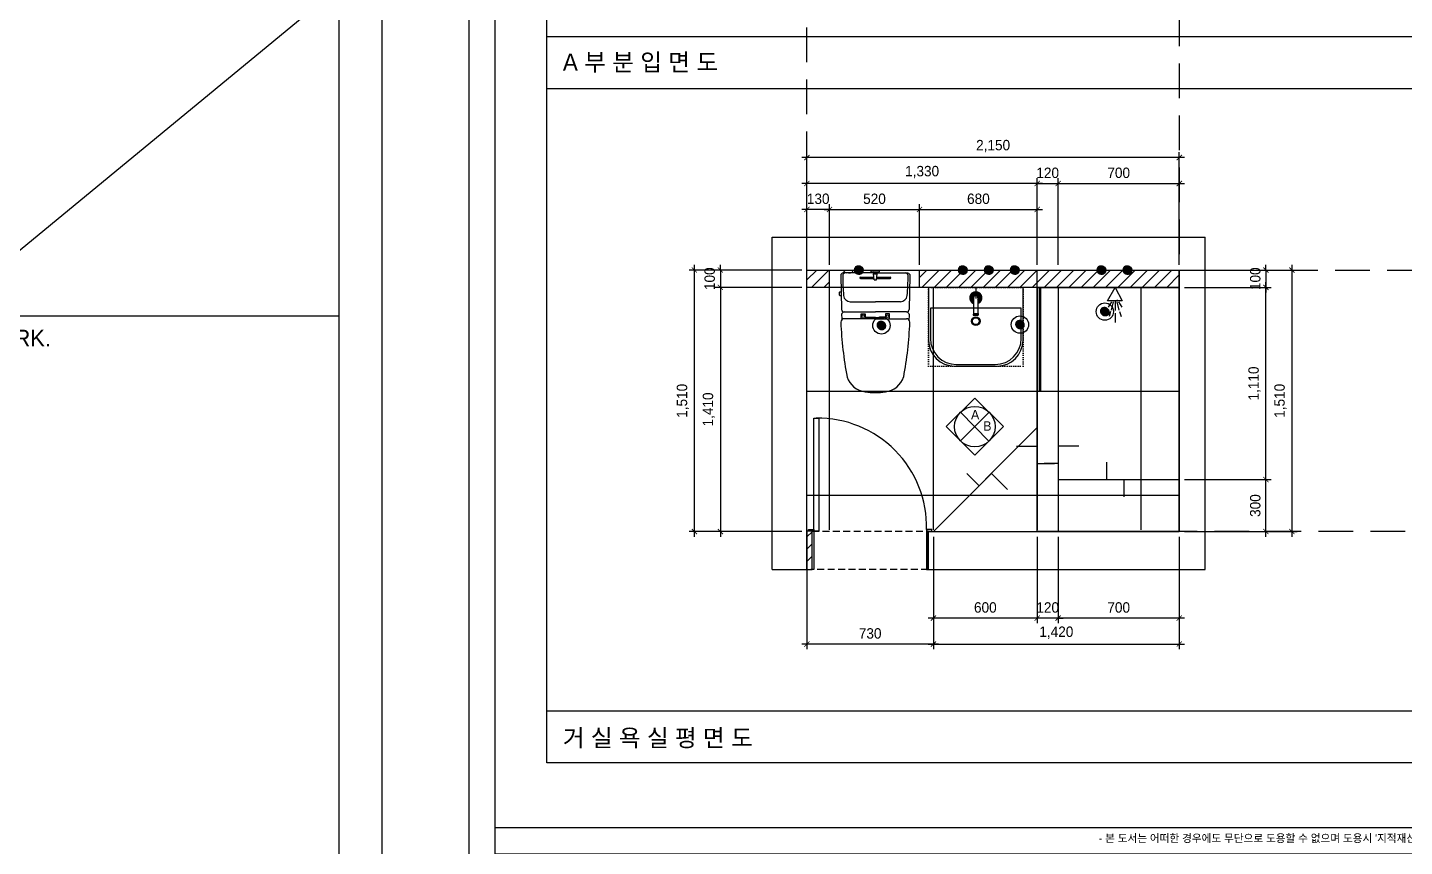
# Model space of a CAD drawing. Header units: inches. Extents: x 4374 to 164780, y 597 to 50243.
# Drawn here: x 45326 to 53276, y 25675 to 30404 of the extents above; entities that cross this region are included whole.
import ezdxf
from ezdxf.enums import TextEntityAlignment as Align

# ---------------------------------------------------------------- set-up
doc = ezdxf.new("R2010")
doc.units = ezdxf.units.IN
doc.header["$LTSCALE"] = 50
doc.header["$MEASUREMENT"] = 0
doc.header["$PDSIZE"] = 700.071425
for name, pattern in [('DH-HID2', [1.2, 0.8, -0.4]), ('DOT', [0.25, 0, -0.25]), ('HIDDEN', [0.375, 0.25, -0.125])]:
    doc.linetypes.add(name, pattern=pattern)
for name, color, linetype in [('0-ELC TEXT', 7, 'Continuous'), ('03-WAL NEW', 3, 'Continuous'), ('06-FUR', 6, 'Continuous'), ('06-LIGHT', 4, 'Continuous'), ('07-DIM', 5, 'Continuous'), ('07-DIM WAL', 5, 'Continuous'), ('08-HAT', 8, 'Continuous'), ('7', 7, 'Continuous'), ('_LIBR', 4, 'Continuous'), ('BATH', 4, 'Continuous'), ('CO-BATH', 6, 'Continuous'), ('CO-DOOR', 8, 'Continuous'), ('F-SYM', 7, 'Continuous'), ('fin', 5, 'Continuous'), ('FORM(YOURNAME)-11', 1, 'Continuous'), ('HL', 6, 'HIDDEN'), ('TOILET-1', 6, 'Continuous'), ('TT1', 7, 'Continuous'), ('도면층2', 2, 'Continuous'), ('욕실설비', 3, 'Continuous')]:
    doc.layers.add(name, color=color, linetype=linetype)
doc.styles.add('HY 울릉도 L', font='')
doc.styles.add('YOURNAME', font='HY울릉도M.TTF')
doc.styles.add('코레일둥고', font='Korail_Round_Gothic_Medium.ttf')
doc.styles.get('HY 울릉도 L').set_extended_font_data('HY울릉도L')
doc.dimstyles.new('30', dxfattribs={"dimscale": 30, "dimtxt": 2, "dimasz": 1, "dimexe": 1, "dimexo": 1, "dimgap": 1, "dimtad": 1, "dimdec": 0, "dimrnd": 0.05, "dimdsep": 46, "dimlunit": 6, "dimtxsty": 'HY 울릉도 L', "dimblk": 'ARCHTICK', "dimcen": 2.5, "dimdle": 1, "dimclrd": 133, "dimclre": 133, "dimclrt": 30, "dimadec": 0, "dimazin": 0, "dimtfac": 1, "dimtdec": 0, "dimtix": 1, "dimtmove": 2, "dimatfit": 3, "dimldrblk": 'ARCHTICK', "dimfxl": 0, "dimlwd": -1, "dimlwe": -1, "dimarcsym": 0})
pattern_1 = [(45, (57824.66, 14177.16), (-35.35534, 35.35534), [])]
pattern_2 = [(45, (82415.57551, 20841.61473), (-0.08838834765, 0.08838834765), [])]

# ---------------------------------------------------------------- blocks, each defined once
blk = doc.blocks.new('FORM-PLAN')
at = {"layer": 'Defpoints', "color": 158}
for p, q in [((10556, 41093), (1346, 33504)), ((1346, -1285), (-71444, -1285))]:
    blk.add_line(p, q, dxfattribs=at)
for points in [[(-71444, -2285), (10556, -2285), (10556, 55115), (-71444, 55115)], [(-69444, 53115), (-64, 53115), (-64, 1215), (-69444, 1215)]]:
    blk.add_lwpolyline(points, close=True, dxfattribs=at)
at = {"layer": 'FORM(YOURNAME)-11', "color": 14}
blk.add_line((1346, 33504), (10556, 33504), dxfattribs=at)
at = {"layer": 'FORM(YOURNAME)-11', "color": 250}
blk.add_lwpolyline([(-72444, -3285), (11556, -3285), (11556, 56115), (-72444, 56115)], close=True, dxfattribs=at)
at = {"layer": 'FORM(YOURNAME)-11', "color": 14, "style": 'YOURNAME'}
blk.add_text('REMARK.', height=386.1, dxfattribs=at).set_placement((1603, 32989), align=Align.MIDDLE_LEFT)
at = {"layer": 'FORM(YOURNAME)-11', "color": 1, "style": 'YOURNAME'}
blk.add_text("- 본 도서는 어떠한 경우에도 무단으로 도용할 수 없으며 도용시 '지적재산권' 보호에 관한 법률에 의거, 법적 분쟁이 발생합니다.  또한 본 도서에 관한 모든 저작권은 당사에 있습니다. -", height=300, dxfattribs=at).set_placement((-32990, -1685), align=Align.MIDDLE_CENTER)
at = {"layer": 'FORM(YOURNAME)-11', "color": 3, "style": 'YOURNAME'}
for tag, height, p in [('1', 450, (9905, 18188)), ('2', 450, (9905, 17544)), ('3', 450, (9905, 16257)), ('4', 450, (9905, 14326)), ('5', 515, (9905, 12009)), ('6', 515, (9905, 9757)), ('7', 515, (9905, 7504)), ('8', 515, (9905, 5252)), ('9', 515, (9905, 2999)), ('10', 515, (5655, 811)), ('11', 515, (9905, 747)), ('12', 515, (5655, -1441)), ('13', 515, (9905, -1441))]:
    blk.add_attdef(tag, text='', height=height, dxfattribs=at).set_placement(p, align=Align.MIDDLE_RIGHT)
blk = doc.blocks.new('*U576')
at = {"layer": 'F-SYM', "xscale": 0.2500000000000001, "yscale": 0.2500000000000001, "zscale": 0.2500000000000001}
blk.add_blockref('FORM-PLAN', (44485.5, 20363.8), dxfattribs=at)
blk = doc.blocks.new('*U578')
at = {"layer": 'F-SYM', "xscale": 0.15, "yscale": 0.15, "zscale": 0.15}
blk.add_blockref('FORM-PLAN', (58741.1, 25975.3), dxfattribs=at)
blk = doc.blocks.new('_ArchTick')
at = {"color": 0, "linetype": 'ByBlock', "const_width": 0.15}
blk.add_lwpolyline([(-0.5, -0.5), (0.5, 0.5)], dxfattribs=at)
blk = doc.blocks.new('*D211')
at = {"layer": '07-DIM', "color": 133}
for p, q in [((52006.2, 29653.8), (49796.2, 29653.8)), ((49826.2, 29033.8), (49826.2, 29683.8)), ((51976.2, 29033.8), (51976.2, 29683.8))]:
    blk.add_line(p, q, dxfattribs=at)
at = {"layer": 'Defpoints', "color": 0}
for p in [(49826.2, 29653.8), (49826.2, 29003.8), (51976.2, 29003.8)]:
    blk.add_point(p, dxfattribs=at)
at = {"layer": '07-DIM', "color": 133, "xscale": 30, "yscale": 30, "zscale": 30, "rotation": 180}
blk.add_blockref('_ArchTick', (49826.2, 29653.8), dxfattribs=at)
at = {"layer": '07-DIM', "color": 133, "xscale": 30, "yscale": 30, "zscale": 30}
blk.add_blockref('_ArchTick', (51976.2, 29653.8), dxfattribs=at)
at = {"layer": '07-DIM', "color": 30, "insert": (50901.2, 29719.8), "char_height": 60, "attachment_point": 5, "style": 'HY 울릉도 L'}
blk.add_mtext('2,150', dxfattribs=at)
blk = doc.blocks.new('*D212')
at = {"layer": '07-DIM', "color": 133}
for p, q in [((51246.2, 29503.8), (52006.2, 29503.8)), ((51276.2, 29033.8), (51276.2, 29533.8)), ((51976.2, 29033.8), (51976.2, 29533.8))]:
    blk.add_line(p, q, dxfattribs=at)
at = {"layer": 'Defpoints', "color": 0}
for p in [(51976.2, 29503.8), (51276.2, 29003.8), (51976.2, 29003.8)]:
    blk.add_point(p, dxfattribs=at)
at = {"layer": '07-DIM', "color": 133, "xscale": 30, "yscale": 30, "zscale": 30, "rotation": 180}
blk.add_blockref('_ArchTick', (51276.2, 29503.8), dxfattribs=at)
at = {"layer": '07-DIM', "color": 133, "xscale": 30, "yscale": 30, "zscale": 30}
blk.add_blockref('_ArchTick', (51976.2, 29503.8), dxfattribs=at)
at = {"layer": '07-DIM', "color": 30, "insert": (51626.2, 29565.1), "char_height": 60, "attachment_point": 5, "style": 'HY 울릉도 L'}
blk.add_mtext('700', dxfattribs=at)
blk = doc.blocks.new('*D213')
at = {"layer": '07-DIM', "color": 133}
for p, q in [((52626.2, 29033.8), (52626.2, 27463.8)), ((52006.2, 29003.8), (52656.2, 29003.8)), ((52006.2, 27493.8), (52656.2, 27493.8))]:
    blk.add_line(p, q, dxfattribs=at)
at = {"layer": 'Defpoints', "color": 0}
for p in [(51976.2, 29003.8), (51976.2, 27493.8), (52626.2, 27493.8)]:
    blk.add_point(p, dxfattribs=at)
at = {"layer": '07-DIM', "color": 133, "xscale": 30, "yscale": 30, "zscale": 30}
for p, rotation in [((52626.2, 29003.8), 90), ((52626.2, 27493.8), 270)]:
    blk.add_blockref('_ArchTick', p, dxfattribs=dict(at, rotation=rotation))
at = {"layer": '07-DIM', "color": 30, "insert": (52560.3, 28248.8), "char_height": 60, "attachment_point": 5, "rotation": 90, "style": 'HY 울릉도 L'}
blk.add_mtext('1,510', dxfattribs=at)
blk = doc.blocks.new('*D214')
at = {"layer": '07-DIM', "color": 133}
for p, q in [((52006.2, 27793.8), (52506.2, 27793.8)), ((52476.2, 27463.8), (52476.2, 27823.8)), ((52006.2, 27493.8), (52506.2, 27493.8))]:
    blk.add_line(p, q, dxfattribs=at)
at = {"layer": 'Defpoints', "color": 0}
for p in [(51976.2, 27793.8), (52476.2, 27793.8), (51976.2, 27493.8)]:
    blk.add_point(p, dxfattribs=at)
at = {"layer": '07-DIM', "color": 133, "xscale": 30, "yscale": 30, "zscale": 30}
for p, rotation in [((52476.2, 27793.8), 90), ((52476.2, 27493.8), 270)]:
    blk.add_blockref('_ArchTick', p, dxfattribs=dict(at, rotation=rotation))
at = {"layer": '07-DIM', "color": 30, "insert": (52414.9, 27643.8), "char_height": 60, "attachment_point": 5, "rotation": 90, "style": 'HY 울릉도 L'}
blk.add_mtext('300', dxfattribs=at)
blk = doc.blocks.new('*D215')
at = {"layer": '07-DIM', "color": 133}
for p, q in [((52006.2, 28903.8), (52506.2, 28903.8)), ((52476.2, 27763.8), (52476.2, 28933.8)), ((52006.2, 27793.8), (52506.2, 27793.8))]:
    blk.add_line(p, q, dxfattribs=at)
at = {"layer": 'Defpoints', "color": 0}
for p in [(51976.2, 28903.8), (52476.2, 28903.8), (51976.2, 27793.8)]:
    blk.add_point(p, dxfattribs=at)
at = {"layer": '07-DIM', "color": 133, "xscale": 30, "yscale": 30, "zscale": 30}
for p, rotation in [((52476.2, 28903.8), 90), ((52476.2, 27793.8), 270)]:
    blk.add_blockref('_ArchTick', p, dxfattribs=dict(at, rotation=rotation))
at = {"layer": '07-DIM', "color": 30, "insert": (52410.3, 28348.8), "char_height": 60, "attachment_point": 5, "rotation": 90, "style": 'HY 울릉도 L'}
blk.add_mtext('1,110', dxfattribs=at)
blk = doc.blocks.new('*D216')
at = {"layer": '07-DIM', "color": 133}
for p, q in [((52476.2, 29003.8), (52476.2, 29033.8)), ((52006.2, 29003.8), (52506.2, 29003.8)), ((52476.2, 29003.8), (52476.2, 28903.8)), ((52006.2, 28903.8), (52506.2, 28903.8)), ((52476.2, 28903.8), (52476.2, 28873.8))]:
    blk.add_line(p, q, dxfattribs=at)
at = {"layer": 'Defpoints', "color": 0}
for p in [(51976.2, 29003.8), (51976.2, 28903.8), (52476.2, 28903.8)]:
    blk.add_point(p, dxfattribs=at)
at = {"layer": '07-DIM', "color": 133, "xscale": 30, "yscale": 30, "zscale": 30}
for p, rotation in [((52476.2, 29003.8), 270), ((52476.2, 28903.8), 90)]:
    blk.add_blockref('_ArchTick', p, dxfattribs=dict(at, rotation=rotation))
at = {"layer": '07-DIM', "color": 30, "insert": (52414.9, 28953.8), "char_height": 60, "attachment_point": 5, "rotation": 90, "style": 'HY 울릉도 L'}
blk.add_mtext('100', dxfattribs=at)
blk = doc.blocks.new('*D217')
at = {"layer": '07-DIM', "color": 133}
for p, q in [((49826.2, 27463.8), (49826.2, 26813.8)), ((50556.2, 27463.8), (50556.2, 26813.8)), ((50586.2, 26843.8), (49796.2, 26843.8))]:
    blk.add_line(p, q, dxfattribs=at)
at = {"layer": 'Defpoints', "color": 0}
for p in [(49826.2, 27493.8), (50556.2, 27493.8), (49826.2, 26843.8)]:
    blk.add_point(p, dxfattribs=at)
at = {"layer": '07-DIM', "color": 133, "xscale": 30, "yscale": 30, "zscale": 30, "rotation": 180}
blk.add_blockref('_ArchTick', (49826.2, 26843.8), dxfattribs=at)
at = {"layer": '07-DIM', "color": 133, "xscale": 30, "yscale": 30, "zscale": 30}
blk.add_blockref('_ArchTick', (50556.2, 26843.8), dxfattribs=at)
at = {"layer": '07-DIM', "color": 30, "insert": (50191.2, 26905.2), "char_height": 60, "attachment_point": 5, "style": 'HY 울릉도 L'}
blk.add_mtext('730', dxfattribs=at)
blk = doc.blocks.new('*D218')
at = {"layer": '07-DIM', "color": 133}
for p, q in [((51276.2, 27463.8), (51276.2, 26963.8)), ((51976.2, 27463.8), (51976.2, 26963.8)), ((52006.2, 26993.8), (51246.2, 26993.8))]:
    blk.add_line(p, q, dxfattribs=at)
at = {"layer": 'Defpoints', "color": 0}
for p in [(51276.2, 27493.8), (51976.2, 27493.8), (51276.2, 26993.8)]:
    blk.add_point(p, dxfattribs=at)
at = {"layer": '07-DIM', "color": 133, "xscale": 30, "yscale": 30, "zscale": 30, "rotation": 180}
blk.add_blockref('_ArchTick', (51276.2, 26993.8), dxfattribs=at)
at = {"layer": '07-DIM', "color": 133, "xscale": 30, "yscale": 30, "zscale": 30}
blk.add_blockref('_ArchTick', (51976.2, 26993.8), dxfattribs=at)
at = {"layer": '07-DIM', "color": 30, "insert": (51626.2, 27055.1), "char_height": 60, "attachment_point": 5, "style": 'HY 울릉도 L'}
blk.add_mtext('700', dxfattribs=at)
blk = doc.blocks.new('*D219')
at = {"layer": '07-DIM', "color": 133}
for p, q in [((51156.2, 27463.8), (51156.2, 26963.8)), ((51276.2, 27463.8), (51276.2, 26963.8)), ((51156.2, 26993.8), (51126.2, 26993.8)), ((51276.2, 26993.8), (51156.2, 26993.8)), ((51276.2, 26993.8), (51306.2, 26993.8))]:
    blk.add_line(p, q, dxfattribs=at)
at = {"layer": 'Defpoints', "color": 0}
for p in [(51156.2, 27493.8), (51276.2, 27493.8), (51156.2, 26993.8)]:
    blk.add_point(p, dxfattribs=at)
at = {"layer": '07-DIM', "color": 133, "xscale": 30, "yscale": 30, "zscale": 30}
blk.add_blockref('_ArchTick', (51156.2, 26993.8), dxfattribs=at)
at = {"layer": '07-DIM', "color": 133, "xscale": 30, "yscale": 30, "zscale": 30, "rotation": 180}
blk.add_blockref('_ArchTick', (51276.2, 26993.8), dxfattribs=at)
at = {"layer": '07-DIM', "color": 30, "insert": (51216.2, 27055.1), "char_height": 60, "attachment_point": 5, "style": 'HY 울릉도 L'}
blk.add_mtext('120', dxfattribs=at)
blk = doc.blocks.new('*D220')
at = {"layer": '07-DIM', "color": 133}
for p, q in [((50556.2, 27463.8), (50556.2, 26963.8)), ((51156.2, 27463.8), (51156.2, 26963.8)), ((51186.2, 26993.8), (50526.2, 26993.8))]:
    blk.add_line(p, q, dxfattribs=at)
at = {"layer": 'Defpoints', "color": 0}
for p in [(50556.2, 27493.8), (51156.2, 27493.8), (50556.2, 26993.8)]:
    blk.add_point(p, dxfattribs=at)
at = {"layer": '07-DIM', "color": 133, "xscale": 30, "yscale": 30, "zscale": 30, "rotation": 180}
blk.add_blockref('_ArchTick', (50556.2, 26993.8), dxfattribs=at)
at = {"layer": '07-DIM', "color": 133, "xscale": 30, "yscale": 30, "zscale": 30}
blk.add_blockref('_ArchTick', (51156.2, 26993.8), dxfattribs=at)
at = {"layer": '07-DIM', "color": 30, "insert": (50856.2, 27055.1), "char_height": 60, "attachment_point": 5, "style": 'HY 울릉도 L'}
blk.add_mtext('600', dxfattribs=at)
blk = doc.blocks.new('*D221')
at = {"layer": '07-DIM', "color": 133}
for p, q in [((50556.2, 27463.8), (50556.2, 26813.8)), ((51976.2, 27463.8), (51976.2, 26813.8)), ((50526.2, 26843.8), (52006.2, 26843.8))]:
    blk.add_line(p, q, dxfattribs=at)
at = {"layer": 'Defpoints', "color": 0}
for p in [(50556.2, 27493.8), (51976.2, 27493.8), (51976.2, 26843.8)]:
    blk.add_point(p, dxfattribs=at)
at = {"layer": '07-DIM', "color": 133, "xscale": 30, "yscale": 30, "zscale": 30, "rotation": 180}
blk.add_blockref('_ArchTick', (50556.2, 26843.8), dxfattribs=at)
at = {"layer": '07-DIM', "color": 133, "xscale": 30, "yscale": 30, "zscale": 30}
blk.add_blockref('_ArchTick', (51976.2, 26843.8), dxfattribs=at)
at = {"layer": '07-DIM', "color": 30, "insert": (51266.2, 26909.8), "char_height": 60, "attachment_point": 5, "style": 'HY 울릉도 L'}
blk.add_mtext('1,420', dxfattribs=at)
blk = doc.blocks.new('*D222')
at = {"layer": '07-DIM', "color": 133}
for p, q in [((49176.2, 27463.8), (49176.2, 29033.8)), ((49796.2, 29003.8), (49146.2, 29003.8)), ((49796.2, 27493.8), (49146.2, 27493.8))]:
    blk.add_line(p, q, dxfattribs=at)
at = {"layer": 'Defpoints', "color": 0}
for p in [(49176.2, 29003.8), (49826.2, 29003.8), (49826.2, 27493.8)]:
    blk.add_point(p, dxfattribs=at)
at = {"layer": '07-DIM', "color": 133, "xscale": 30, "yscale": 30, "zscale": 30}
for p, rotation in [((49176.2, 29003.8), 90), ((49176.2, 27493.8), 270)]:
    blk.add_blockref('_ArchTick', p, dxfattribs=dict(at, rotation=rotation))
at = {"layer": '07-DIM', "color": 30, "insert": (49110.3, 28248.8), "char_height": 60, "attachment_point": 5, "rotation": 90, "style": 'HY 울릉도 L'}
blk.add_mtext('1,510', dxfattribs=at)
blk = doc.blocks.new('*D223')
at = {"layer": '07-DIM', "color": 133}
for p, q in [((49326.2, 29003.8), (49326.2, 29033.8)), ((49796.2, 29003.8), (49296.2, 29003.8)), ((49326.2, 29003.8), (49326.2, 28903.8)), ((49796.2, 28903.8), (49296.2, 28903.8)), ((49326.2, 28903.8), (49326.2, 28873.8))]:
    blk.add_line(p, q, dxfattribs=at)
at = {"layer": 'Defpoints', "color": 0}
for p in [(49826.2, 29003.8), (49326.2, 28903.8), (49826.2, 28903.8)]:
    blk.add_point(p, dxfattribs=at)
at = {"layer": '07-DIM', "color": 133, "xscale": 30, "yscale": 30, "zscale": 30}
for p, rotation in [((49326.2, 29003.8), 270), ((49326.2, 28903.8), 90)]:
    blk.add_blockref('_ArchTick', p, dxfattribs=dict(at, rotation=rotation))
at = {"layer": '07-DIM', "color": 30, "insert": (49264.9, 28953.8), "char_height": 60, "attachment_point": 5, "rotation": 90, "style": 'HY 울릉도 L'}
blk.add_mtext('100', dxfattribs=at)
blk = doc.blocks.new('*D224')
at = {"layer": '07-DIM', "color": 133}
for p, q in [((49796.2, 28903.8), (49296.2, 28903.8)), ((49326.2, 28933.8), (49326.2, 27463.8)), ((49796.2, 27493.8), (49296.2, 27493.8))]:
    blk.add_line(p, q, dxfattribs=at)
at = {"layer": 'Defpoints', "color": 0}
for p in [(49826.2, 28903.8), (49326.2, 27493.8), (49826.2, 27493.8)]:
    blk.add_point(p, dxfattribs=at)
at = {"layer": '07-DIM', "color": 133, "xscale": 30, "yscale": 30, "zscale": 30}
for p, rotation in [((49326.2, 28903.8), 90), ((49326.2, 27493.8), 270)]:
    blk.add_blockref('_ArchTick', p, dxfattribs=dict(at, rotation=rotation))
at = {"layer": '07-DIM', "color": 30, "insert": (49260.3, 28198.8), "char_height": 60, "attachment_point": 5, "rotation": 90, "style": 'HY 울릉도 L'}
blk.add_mtext('1,410', dxfattribs=at)
blk = doc.blocks.new('*D257')
at = {"layer": '07-DIM', "color": 133}
for p, q in [((51156.2, 29503.8), (51126.2, 29503.8)), ((51156.2, 29033.8), (51156.2, 29533.8)), ((51156.2, 29503.8), (51276.2, 29503.8)), ((51276.2, 29033.8), (51276.2, 29533.8)), ((51276.2, 29503.8), (51306.2, 29503.8))]:
    blk.add_line(p, q, dxfattribs=at)
at = {"layer": 'Defpoints', "color": 0}
for p in [(51276.2, 29503.8), (51156.2, 29003.8), (51276.2, 29003.8)]:
    blk.add_point(p, dxfattribs=at)
at = {"layer": '07-DIM', "color": 133, "xscale": 30, "yscale": 30, "zscale": 30}
blk.add_blockref('_ArchTick', (51156.2, 29503.8), dxfattribs=at)
at = {"layer": '07-DIM', "color": 133, "xscale": 30, "yscale": 30, "zscale": 30, "rotation": 180}
blk.add_blockref('_ArchTick', (51276.2, 29503.8), dxfattribs=at)
at = {"layer": '07-DIM', "color": 30, "insert": (51216.2, 29565.1), "char_height": 60, "attachment_point": 5, "style": 'HY 울릉도 L'}
blk.add_mtext('120', dxfattribs=at)
blk = doc.blocks.new('*D258')
at = {"layer": '07-DIM', "color": 133}
for p, q in [((51186.2, 29503.8), (49796.2, 29503.8)), ((49826.2, 29033.8), (49826.2, 29533.8)), ((51156.2, 29033.8), (51156.2, 29533.8))]:
    blk.add_line(p, q, dxfattribs=at)
at = {"layer": 'Defpoints', "color": 0}
for p in [(49826.2, 29503.8), (49826.2, 29003.8), (51156.2, 29003.8)]:
    blk.add_point(p, dxfattribs=at)
at = {"layer": '07-DIM', "color": 133, "xscale": 30, "yscale": 30, "zscale": 30, "rotation": 180}
blk.add_blockref('_ArchTick', (49826.2, 29503.8), dxfattribs=at)
at = {"layer": '07-DIM', "color": 133, "xscale": 30, "yscale": 30, "zscale": 30}
blk.add_blockref('_ArchTick', (51156.2, 29503.8), dxfattribs=at)
at = {"layer": '07-DIM', "color": 30, "insert": (50491.2, 29569.8), "char_height": 60, "attachment_point": 5, "style": 'HY 울릉도 L'}
blk.add_mtext('1,330', dxfattribs=at)
blk = doc.blocks.new('*D259')
at = {"layer": '07-DIM', "color": 133}
for p, q in [((49826.2, 29353.8), (49796.2, 29353.8)), ((49826.2, 29033.8), (49826.2, 29383.8)), ((49956.2, 29353.8), (49826.2, 29353.8)), ((49956.2, 29033.8), (49956.2, 29383.8)), ((49956.2, 29353.8), (49986.2, 29353.8))]:
    blk.add_line(p, q, dxfattribs=at)
at = {"layer": 'Defpoints', "color": 0}
for p in [(49826.2, 29353.8), (49826.2, 29003.8), (49956.2, 29003.8)]:
    blk.add_point(p, dxfattribs=at)
at = {"layer": '07-DIM', "color": 133, "xscale": 30, "yscale": 30, "zscale": 30}
blk.add_blockref('_ArchTick', (49826.2, 29353.8), dxfattribs=at)
at = {"layer": '07-DIM', "color": 133, "xscale": 30, "yscale": 30, "zscale": 30, "rotation": 180}
blk.add_blockref('_ArchTick', (49956.2, 29353.8), dxfattribs=at)
at = {"layer": '07-DIM', "color": 30, "insert": (49891.2, 29415.2), "char_height": 60, "attachment_point": 5, "style": 'HY 울릉도 L'}
blk.add_mtext('130', dxfattribs=at)
blk = doc.blocks.new('*D260')
at = {"layer": '07-DIM', "color": 133}
for p, q in [((49926.2, 29353.8), (50506.2, 29353.8)), ((49956.2, 29033.8), (49956.2, 29383.8)), ((50476.2, 29033.8), (50476.2, 29383.8))]:
    blk.add_line(p, q, dxfattribs=at)
at = {"layer": 'Defpoints', "color": 0}
for p in [(50476.2, 29353.8), (49956.2, 29003.8), (50476.2, 29003.8)]:
    blk.add_point(p, dxfattribs=at)
at = {"layer": '07-DIM', "color": 133, "xscale": 30, "yscale": 30, "zscale": 30, "rotation": 180}
blk.add_blockref('_ArchTick', (49956.2, 29353.8), dxfattribs=at)
at = {"layer": '07-DIM', "color": 133, "xscale": 30, "yscale": 30, "zscale": 30}
blk.add_blockref('_ArchTick', (50476.2, 29353.8), dxfattribs=at)
at = {"layer": '07-DIM', "color": 30, "insert": (50216.2, 29415.1), "char_height": 60, "attachment_point": 5, "style": 'HY 울릉도 L'}
blk.add_mtext('520', dxfattribs=at)
blk = doc.blocks.new('*D261')
at = {"layer": '07-DIM', "color": 133}
for p, q in [((50446.2, 29353.8), (51186.2, 29353.8)), ((50476.2, 29033.8), (50476.2, 29383.8)), ((51156.2, 29033.8), (51156.2, 29383.8))]:
    blk.add_line(p, q, dxfattribs=at)
at = {"layer": 'Defpoints', "color": 0}
for p in [(51156.2, 29353.8), (50476.2, 29003.8), (51156.2, 29003.8)]:
    blk.add_point(p, dxfattribs=at)
at = {"layer": '07-DIM', "color": 133, "xscale": 30, "yscale": 30, "zscale": 30, "rotation": 180}
blk.add_blockref('_ArchTick', (50476.2, 29353.8), dxfattribs=at)
at = {"layer": '07-DIM', "color": 133, "xscale": 30, "yscale": 30, "zscale": 30}
blk.add_blockref('_ArchTick', (51156.2, 29353.8), dxfattribs=at)
at = {"layer": '07-DIM', "color": 30, "insert": (50816.2, 29415.1), "char_height": 60, "attachment_point": 5, "style": 'HY 울릉도 L'}
blk.add_mtext('680', dxfattribs=at)
blk = doc.blocks.new('A$C4B2D31F0')
at = {"layer": 'fin', "color": 4}
for p, q in [((185, 690.9), (20.4, 690.9)), ((37.2, 692.3), (24.7, 692.3)), ((37.2, 692.3), (49.7, 692.3)), ((200.9, 690.9), (365.5, 690.9)), ((47.7, 523.7), (192.9, 523.7)), ((338.2, 523.7), (192.9, 523.7)), ((12.6, 465.9), (192.9, 465.9)), ((192.9, 426.6), (13.7, 426.6)), ((373.3, 465.9), (192.9, 465.9)), ((192.9, 426.6), (372.2, 426.6))]:
    blk.add_line(p, q, dxfattribs=at)
for points in [[(20.4, 690.9), (7.9, 690.9, 0.421209), (-7.1, 675.5), (-2.4, 480.5, 0.001659)], [(365.5, 690.9), (378, 690.9, -0.421209), (392.9, 675.5), (388.3, 480.5, -0.001659)], [(12.6, 465.9, 0.371724), (-1.8, 451.2, 0.003515), (-1, 420.3, 0.320541)], [(373.3, 465.9, -0.371724), (387.7, 451.2, -0.003515), (386.9, 420.3, -0.320541)]]:
    blk.add_lwpolyline(points, format="xyb", dxfattribs=at)
for centre, radius, start, end in [((1004.3, 663.1), 1000, 179.31159, 185.94375), ((20.4, 674.9), 16, 90, 179.31159), ((24.7, 707.3), 15, 180, 270), ((49.7, 707.3), 15, 270, 0), ((365.5, 674.9), 16, 0.68841, 90), ((-618.4, 663.1), 1000, 354.05625, 0.68841), ((49.4, 563.7), 40, 185.94375, 267.51291), ((336.5, 563.7), 40, 272.48709, 354.05625), ((12.6, 480.9), 15, 181.36509, 270), ((373.3, 480.9), 15, 270, 358.63491), ((13.7, 406.6), 20, 90, 182.3333), ((2197.7, 495.6), 2205.9, 182.3333, 190.60807), ((-1811.8, 495.6), 2205.9, 349.39193, 357.6667), ((372.2, 406.6), 20, 357.6667, 90), ((148.7, 128.9), 125.5, 198.2964, 263.42408), ((237.2, 128.9), 125.5, 276.57592, 341.7036), ((192.9, 405.9), 405.9, 261.69926, 270), ((192.9, 405.9), 405.9, 270, 278.30074)]:
    blk.add_arc(centre, radius, start, end, dxfattribs=at)
at = {"layer": 'HL', "linetype": 'Continuous'}
for p, q in [((106.4, 666.3), (184.4, 666.3)), ((106.4, 659.3), (185.5, 659.3)), ((168.9, 697.3), (168.9, 707.3)), ((168.9, 697.3), (216.9, 697.3)), ((186, 692.5), (180.6, 697.3)), ((181.6, 685.5), (186, 692.5)), ((187, 651.2), (181.6, 685.5)), ((181.6, 685.5), (204.3, 685.5)), ((186, 692.5), (199.9, 692.5)), ((187, 651.2), (198.9, 651.2)), ((198.9, 651.2), (204.3, 685.5)), ((199.9, 692.5), (205.3, 697.3)), ((204.3, 685.5), (199.9, 692.5)), ((200.4, 659.3), (279.4, 659.3)), ((201.4, 666.3), (279.4, 666.3)), ((216.9, 697.3), (216.9, 707.3)), ((-16, 576.9), (-16, 564.8)), ((-12, 580.9), (-4.8, 580.9)), ((-12, 560.8), (-4.3, 560.8)), ((192.9, 433.7), (146.6, 433.7)), ((192.9, 433.7), (239.3, 433.7))]:
    blk.add_line(p, q, dxfattribs=at)
for points in [[(110.4, 426.6), (110.4, 450.8, -0.414214), (114.4, 454.8), (130.9, 454.8, -0.414214), (134.9, 450.8), (134.9, 435.2), (134.9, 426.6)], [(134.9, 435.2), (144.6, 435.2, -0.414214), (146.6, 433.2), (146.6, 426.6)], [(251, 435.2), (241.3, 435.2, 0.414214), (239.3, 433.2), (239.3, 426.6)], [(275.5, 426.6), (275.5, 450.8, 0.414214), (271.5, 454.8), (255, 454.8, 0.414214), (251, 450.8), (251, 435.2), (251, 426.6)]]:
    blk.add_lwpolyline(points, format="xyb", dxfattribs=at)
for centre in [(122.9, 440.9), (262.9, 440.9)]:
    blk.add_circle(centre, 8, dxfattribs=at)
for centre, radius, start, end in [((106.4, 662.8), 3.5, 90, 270), ((279.4, 662.8), 3.5, 270, 90), ((-12, 576.9), 4, 90, 180), ((-12, 564.8), 4, 180, 270)]:
    blk.add_arc(centre, radius, start, end, dxfattribs=at)
blk = doc.blocks.new('B-003')
blk.add_line((0, 0), (0, -65))
at = {"layer": 'CO-BATH'}
for p, q in [((272.5, 0), (-272.5, 0)), ((272.5, -305), (272.5, 0)), ((-272.5, 0), (-272.5, -305)), ((-122.5, -455), (122.5, -455))]:
    blk.add_line(p, q, dxfattribs=at)
at = {"layer": 'CO-BATH', "color": 8}
for p, q in [((-12.5, -60), (-12.5, -150.5)), ((12.5, -60), (12.5, -150.5)), ((-262.5, -120), (-262.5, -295)), ((262.5, -120), (-262.5, -120)), ((-14.5, -155.5), (-14.5, -160.5)), ((-13.5, -150.5), (-13.5, -155.5)), ((13.5, -150.5), (13.5, -155.5)), ((14.5, -155.5), (14.5, -160.5)), ((262.5, -295), (262.5, -120)), ((-14.5, -160.5), (14.5, -160.5)), ((-112.5, -445), (112.5, -445))]:
    blk.add_line(p, q, dxfattribs=at)
at = {"layer": 'CO-BATH', "color": 251}
for p, q in [((-14.5, -155.5), (14.5, -155.5)), ((-13.5, -150.5), (13.5, -150.5))]:
    blk.add_line(p, q, dxfattribs=at)
at = {"layer": 'CO-BATH', "color": 8, "linetype": 'DOT'}
blk.add_lwpolyline([(-272.5, -455), (272.5, -455), (272.5, 0), (-272.5, 0)], close=True, dxfattribs=at)
at = {"layer": 'CO-BATH', "color": 8}
blk.add_circle((0, -195), 25, dxfattribs=at)
at = {"layer": 'CO-BATH', "color": 251}
blk.add_circle((0, -195), 20, dxfattribs=at)
at = {"layer": 'CO-BATH', "color": 8}
for centre, radius, start, end in [((0, -60), 35, 290.92481, 249.07514), ((0, -60), 12.5, 359.99998, 179.99998), ((-112.5, -295), 150, 180, 270), ((112.5, -295), 150, 270, 0)]:
    blk.add_arc(centre, radius, start, end, dxfattribs=at)
at = {"layer": 'CO-BATH', "color": 251}
for radius, start, end in [(30, 294.62429, 245.37566), (25, 299.99998, 239.99998), (18, 313.98294, 226.01701)]:
    blk.add_arc((0, -60), radius, start, end, dxfattribs=at)
at = {"layer": 'CO-BATH'}
for centre, start, end in [((-122.5, -305), 180, 270), ((122.5, -305), 270, 0)]:
    blk.add_arc(centre, 150, start, end, dxfattribs=at)
blk = doc.blocks.new('AC-8')
at = {"layer": 'BATH'}
for p, q in [((-50.8, 54), (-0.1, 142.7)), ((-0.1, 142.7), (45.4, 54)), ((45.4, 54), (-50.8, 54)), ((-24.7, 46.5), (-46.3, 12.2)), ((-13.5, 47.3), (-27.7, -7.9)), ((-1.6, 49.5), (-1.6, -10.8)), ((10.4, 47.3), (24.5, -7.9)), ((21.6, 46.5), (43.2, 12.2)), ((-31.4, -16.2), (-41.1, -49)), ((-1.6, -27.3), (-1.6, -88.5)), ((28.3, -16.2), (38, -49))]:
    blk.add_line(p, q, dxfattribs=at)
blk = doc.blocks.new('A$C1AC25B95')
at = {"layer": '욕실설비', "color": 8}
for p, q in [((28.3, 72.3), (28.3, 75)), ((53.3, 73.7), (53.3, 75))]:
    blk.add_line(p, q, dxfattribs=at)
at = {"layer": 'TOILET-1', "linetype": 'Continuous', "xscale": 0.873786407766195, "yscale": 0.873786407766195, "zscale": 0.873786407766195, "rotation": 180}
blk.add_blockref('AC-8', (39.7, 124.7), dxfattribs=at)
blk = doc.blocks.new('샤워PL')
at = {"layer": 'BATH', "rotation": 90}
blk.add_blockref('A$C1AC25B95', (202.1, -41.1), dxfattribs=at)

msp = doc.modelspace()

# ---------------------------------------------------------------- hatches: boundary and pattern name
h = msp.add_hatch()
h.set_pattern_fill('ANSI31', color=10)
h.set_pattern_definition([(45, (81665.57551, 20841.61473), (-0.08838834765, 0.08838834765), [])])
edge = h.paths.add_edge_path()
edge.add_arc((50126.2, 29003.8), 25, 0, 360)
h = msp.add_hatch()
h.set_pattern_fill('ANSI31', color=30)
h.set_pattern_definition([(45, (82265.57551, 20841.61473), (-0.08838834765, 0.08838834765), [])])
edge = h.paths.add_edge_path()
edge.add_arc((50726.2, 29003.8), 25, 0, 360)
h = msp.add_hatch()
h.set_pattern_fill('ANSI31', color=30)
h.set_pattern_definition(pattern_2)
edge = h.paths.add_edge_path()
edge.add_arc((50876.2, 29003.8), 25, 0, 360)
h = msp.add_hatch()
h.set_pattern_fill('ANSI31', color=10)
h.set_pattern_definition(pattern_2)
edge = h.paths.add_edge_path()
edge.add_arc((50876.2, 29003.8), 25, 0, 360)
h = msp.add_hatch()
h.set_pattern_fill('ANSI31', color=10)
h.set_pattern_definition([(45, (82565.57551, 20841.61473), (-0.08838834765, 0.08838834765), [])])
edge = h.paths.add_edge_path()
edge.add_arc((51026.2, 29003.8), 25, 0, 360)
h = msp.add_hatch()
h.set_pattern_fill('ANSI31', color=10)
h.set_pattern_definition([(45, (83065.57551, 20841.61473), (-0.08838834765, 0.08838834765), [])])
edge = h.paths.add_edge_path()
edge.add_arc((51526.2, 29003.8), 25, 0, 360)
h = msp.add_hatch()
h.set_pattern_fill('ANSI31', color=10)
h.set_pattern_definition([(45, (83215.57551, 20841.61473), (-0.08838834765, 0.08838834765), [])])
edge = h.paths.add_edge_path()
edge.add_arc((51676.2, 29003.8), 25, 0, 360)
h = msp.add_hatch()
h.set_pattern_fill('ANSI31', color=10)
h.set_pattern_definition([(45, (83085.57551, 20601.61473), (-0.08838834765, 0.08838834765), [])])
edge = h.paths.add_edge_path()
edge.add_arc((51546.2, 28763.8), 25, 0, 360)
h = msp.add_hatch()
h.set_pattern_fill('ANSI31', color=10)
h.set_pattern_definition([(45, (81795.57551, 20521.61473), (-0.08838834765, 0.08838834765), [])])
edge = h.paths.add_edge_path()
edge.add_arc((50256.2, 28683.8), 25, 0, 360)
h = msp.add_hatch()
h.set_pattern_fill('ANSI31', color=10)
h.set_pattern_definition([(45, (82595.57551, 20526.61473), (-0.08838834765, 0.08838834765), [])])
edge = h.paths.add_edge_path()
edge.add_arc((51056.2, 28688.8), 25, 0, 360)
at = {"layer": '03-WAL NEW'}
h = msp.add_hatch(dxfattribs=at)
h.set_pattern_fill('_USER', color=8, scale=50, angle=45, pattern_type=0)
h.set_pattern_definition(pattern_1)
h.paths.add_polyline_path([(49956.2, 29003.8), (49826.2, 29003.8), (49826.2, 28903.8), (49956.2, 28903.8)])
h = msp.add_hatch(dxfattribs=at)
h.set_pattern_fill('_USER', color=8, scale=50, angle=45, pattern_type=0)
h.set_pattern_definition(pattern_1)
h.paths.add_polyline_path([(50476.2, 29003.8), (51976.2, 29003.8), (51976.2, 28903.8), (50476.2, 28903.8)])
h = msp.add_hatch(dxfattribs=at)
h.set_pattern_fill('_USER', color=8, scale=50, angle=45, pattern_type=0)
h.set_pattern_definition(pattern_1)
h.paths.add_polyline_path([(49826.2, 27273.8), (49856.2, 27273.8), (49856.2, 27496.8), (49826.2, 27496.8)])
at = {"layer": '08-HAT'}
h = msp.add_hatch(dxfattribs=at)
h.set_pattern_fill('_USER', color=256, scale=600, double=1, pattern_type=0)
h.set_pattern_definition([(0, (51156.2, 28903.8), (0, 600), []), (90, (51156.2, 28903.8), (-600, 4e-14), [])])
h.paths.add_polyline_path([(49826.2, 28903.8), (51976.2, 28903.8), (51976.2, 27503.8), (49826.2, 27503.8)])

# ---------------------------------------------------------------- linework, layer by layer
at = {"color": 10}
for centre, radius in [((50126.2, 29003.8), 25), ((50876.2, 29003.8), 25), ((51026.2, 29003.8), 25), ((51526.2, 29003.8), 25), ((51676.2, 29003.8), 25), ((51546.2, 28763.8), 50), ((50256.2, 28683.8), 50), ((51056.2, 28688.8), 50)]:
    msp.add_circle(centre, radius, dxfattribs=at)
at = {"color": 30}
for centre in [(50726.2, 29003.8), (50876.2, 29003.8)]:
    msp.add_circle(centre, 25, dxfattribs=at)
at = {"layer": '03-WAL NEW'}
for p, q in [((49826.2, 28903.8), (49826.2, 29003.8)), ((49956.2, 28903.8), (49956.2, 29003.8)), ((50476.2, 28903.8), (50476.2, 29003.8)), ((51156.2, 28903.8), (51156.2, 29003.8)), ((51276.2, 28903.8), (51276.2, 27493.8)), ((51156.2, 28093.8), (50556.2, 27493.8)), ((51276.2, 27793.8), (51976.2, 27793.8))]:
    msp.add_line(p, q, dxfattribs=at)
msp.add_lwpolyline([(49826.2, 29003.8), (51976.2, 29003.8), (51976.2, 28903.8), (49826.2, 28903.8), (49826.2, 29003.8)], dxfattribs=at)
for points in [[(51156.2, 28903.8), (51976.2, 28903.8), (51976.2, 27493.8), (51156.2, 27493.8)], [(49826.2, 27273.8), (49856.2, 27273.8), (49856.2, 27496.8), (49826.2, 27496.8)]]:
    msp.add_lwpolyline(points, close=True, dxfattribs=at)
at = {"layer": '03-WAL NEW', "color": 8}
for points in [[(51036.2, 27987.7), (51156.2, 27987.7), (51156.2, 27887.7), (51256.2, 27887.7)], [(51396.2, 27987.7), (51276.2, 27987.7), (51276.2, 27887.7), (51196.2, 27887.7)], [(50750.1, 27829.2), (50820.8, 27758.5), (50891.6, 27829.2), (50983.5, 27737.2)], [(51556.2, 27893.8), (51556.2, 27793.8), (51656.2, 27793.8), (51656.2, 27693.8)]]:
    msp.add_lwpolyline(points, dxfattribs=at)
at = {"layer": '06-LIGHT'}
msp.add_lwpolyline([(51166.2, 28903.8), (51166.2, 28303.8), (51176.2, 28303.8), (51176.2, 28903.8), (51166.2, 28903.8)], dxfattribs=at)
at = {"layer": '_LIBR', "linetype": 'Continuous'}
for points in [[(49865.2, 27496.8), (49865.2, 28148.8), (49895.2, 28148.8), (49895.2, 27496.8), (49865.2, 27496.8)], [(49865.2, 27496.8), (49835.2, 27496.8), (49835.2, 27505.8), (49865.2, 27505.8), (49865.2, 27496.8)], [(50517.2, 27496.8), (50547.2, 27496.8), (50547.2, 27505.8), (50517.2, 27505.8), (50517.2, 27496.8)]]:
    msp.add_lwpolyline(points, dxfattribs=at)
for points in [[(49856.2, 27496.8), (49865.2, 27496.8), (49865.2, 27273.8), (49856.2, 27273.8)], [(50526.2, 27496.8), (50517.2, 27496.8), (50517.2, 27273.8), (50526.2, 27273.8)]]:
    msp.add_lwpolyline(points, close=True, dxfattribs=at)
msp.add_arc((49887.7, 27519.2), 629.6, 358.78036, 90.6825, dxfattribs=at)
at = {"layer": 'CO-BATH', "color": 251, "linetype": 'DH-HID2', "ltscale": 5}
for p, q in [((49826.2, 29003.8), (49826.2, 31096.3)), ((51976.2, 31096.3), (51976.2, 29003.8)), ((51976.2, 29003.8), (55079.7, 29003.8)), ((55079.7, 27493.8), (51976.2, 27493.8))]:
    msp.add_line(p, q, dxfattribs=at)
at = {"layer": 'CO-DOOR', "color": 251, "linetype": 'DH-HID2'}
msp.add_lwpolyline([(50526.2, 27273.8), (49856.2, 27273.8), (49856.2, 27496.8), (50526.2, 27496.8)], close=True, dxfattribs=at)
at = {"layer": 'F-SYM'}
for p, q in [((58731.4, 30350.1), (48324.4, 30350.1)), ((58731.4, 30050.1), (48324.4, 30050.1)), ((48324.4, 26457.6), (58731.4, 26457.6))]:
    msp.add_line(p, q, dxfattribs=at)
at = {"layer": 'TT1'}
for p, q in [((50630, 28099.6), (50795.5, 28265)), ((50960.9, 28099.6), (50795.5, 28265)), ((50712.7, 28182.3), (50875.5, 28016.4)), ((50878.2, 28182.3), (50712.7, 28016.8)), ((50795.5, 27934.1), (50630, 28099.6)), ((50795.5, 27934.1), (50960.9, 28099.6))]:
    msp.add_line(p, q, dxfattribs=at)
msp.add_circle((50795.5, 28099.6), 117, dxfattribs=at)
at = {"layer": '도면층2'}
for p, q in [((49626.2, 29193.8), (52126.2, 29193.8)), ((49626.2, 27273.8), (49626.2, 29193.8)), ((52126.2, 27273.8), (52126.2, 29193.8)), ((49826.2, 27273.8), (49826.2, 29003.8)), ((49826.2, 29003.8), (51976.2, 29003.8)), ((51976.2, 27493.8), (51976.2, 29003.8)), ((50526.2, 27493.8), (51976.2, 27493.8)), ((50526.2, 27493.8), (50526.2, 27273.8)), ((49626.2, 27273.8), (49826.2, 27273.8)), ((50526.2, 27273.8), (52126.2, 27273.8))]:
    msp.add_line(p, q, dxfattribs=at)

# ---------------------------------------------------------------- block references
msp.add_blockref('A$C4B2D31F0', (50028.3, 28296.5))
at = {"layer": '06-FUR'}
for name in ['*U576', '*U578']:
    msp.add_blockref(name, (0, 0), dxfattribs=at)
at = {"layer": '07-DIM WAL'}
msp.add_blockref('B-003', (50801.2, 28903.8), dxfattribs=at)
at = {"layer": '7', "color": 8, "rotation": 89.99999999999997}
msp.add_blockref('샤워PL', (51604.9, 28701.7), dxfattribs=at)

# ---------------------------------------------------------------- texts
at = {"layer": '0-ELC TEXT', "style": '코레일둥고'}
for s, p in [('A 부 분 입 면 도', (48416.7, 30154.4)), ('거 실 욕 실 평 면 도', (48416.7, 26252.2))]:
    msp.add_text(s, height=100, dxfattribs=at).set_placement(p)
at = {"layer": 'TT1', "style": '코레일둥고'}
for s, p in [('A', (50797.4, 28169.3)), ('B', (50868.1, 28103.4))]:
    msp.add_text(s, height=54, dxfattribs=at).set_placement(p, align=Align.MIDDLE)

# ---------------------------------------------------------------- dimensions: what is measured, and where the dimension line sits
at = {"layer": '07-DIM'}
for base, p1, p2, picture, middle in [((49826.2, 29653.8), (51976.2, 29003.8), (49826.2, 29003.8), '*D211', (50901.2, 29719.8)), ((49826.2, 29503.8), (51156.2, 29003.8), (49826.2, 29003.8), '*D258', (50491.2, 29569.8)), ((51276.2, 29503.8), (51156.2, 29003.8), (51276.2, 29003.8), '*D257', (51216.2, 29565.1)), ((51976.2, 29503.8), (51276.2, 29003.8), (51976.2, 29003.8), '*D212', (51626.2, 29565.1)), ((49826.2, 29353.8), (49956.2, 29003.8), (49826.2, 29003.8), '*D259', (49891.2, 29415.2)), ((50476.2, 29353.8), (49956.2, 29003.8), (50476.2, 29003.8), '*D260', (50216.2, 29415.1)), ((51156.2, 29353.8), (50476.2, 29003.8), (51156.2, 29003.8), '*D261', (50816.2, 29415.1)), ((49826.2, 26843.8), (50556.2, 27493.8), (49826.2, 27493.8), '*D217', (50191.2, 26905.2)), ((50556.2, 26993.8), (51156.2, 27493.8), (50556.2, 27493.8), '*D220', (50856.2, 27055.1)), ((51976.2, 26843.8), (50556.2, 27493.8), (51976.2, 27493.8), '*D221', (51266.2, 26909.8)), ((51156.2, 26993.8), (51276.2, 27493.8), (51156.2, 27493.8), '*D219', (51216.2, 27055.1)), ((51276.2, 26993.8), (51976.2, 27493.8), (51276.2, 27493.8), '*D218', (51626.2, 27055.1))]:
    dim = msp.add_linear_dim(base=base, p1=p1, p2=p2, dimstyle='30', override={"dimfxl": 1.25}, dxfattribs=at)
    dim.commit()
    dim.dimension.update_dxf_attribs({"geometry": picture, "text_midpoint": middle})
for base, p1, p2, picture, middle in [((49176.2, 29003.8), (49826.2, 27493.8), (49826.2, 29003.8), '*D222', (49110.3, 28248.8)), ((49326.2, 28903.8), (49826.2, 29003.8), (49826.2, 28903.8), '*D223', (49264.9, 28953.8)), ((52626.2, 27493.8), (51976.2, 29003.8), (51976.2, 27493.8), '*D213', (52560.3, 28248.8)), ((52476.2, 28903.8), (51976.2, 29003.8), (51976.2, 28903.8), '*D216', (52414.9, 28953.8)), ((49326.2, 27493.8), (49826.2, 28903.8), (49826.2, 27493.8), '*D224', (49260.3, 28198.8)), ((52476.2, 28903.8), (51976.2, 27793.8), (51976.2, 28903.8), '*D215', (52410.3, 28348.8)), ((52476.2, 27793.8), (51976.2, 27493.8), (51976.2, 27793.8), '*D214', (52414.9, 27643.8))]:
    dim = msp.add_linear_dim(base=base, p1=p1, p2=p2, angle=90, dimstyle='30', override={"dimfxl": 1.25}, dxfattribs=at)
    dim.commit()
    dim.dimension.update_dxf_attribs({"geometry": picture, "text_midpoint": middle})

doc.saveas('drawing.dxf')
